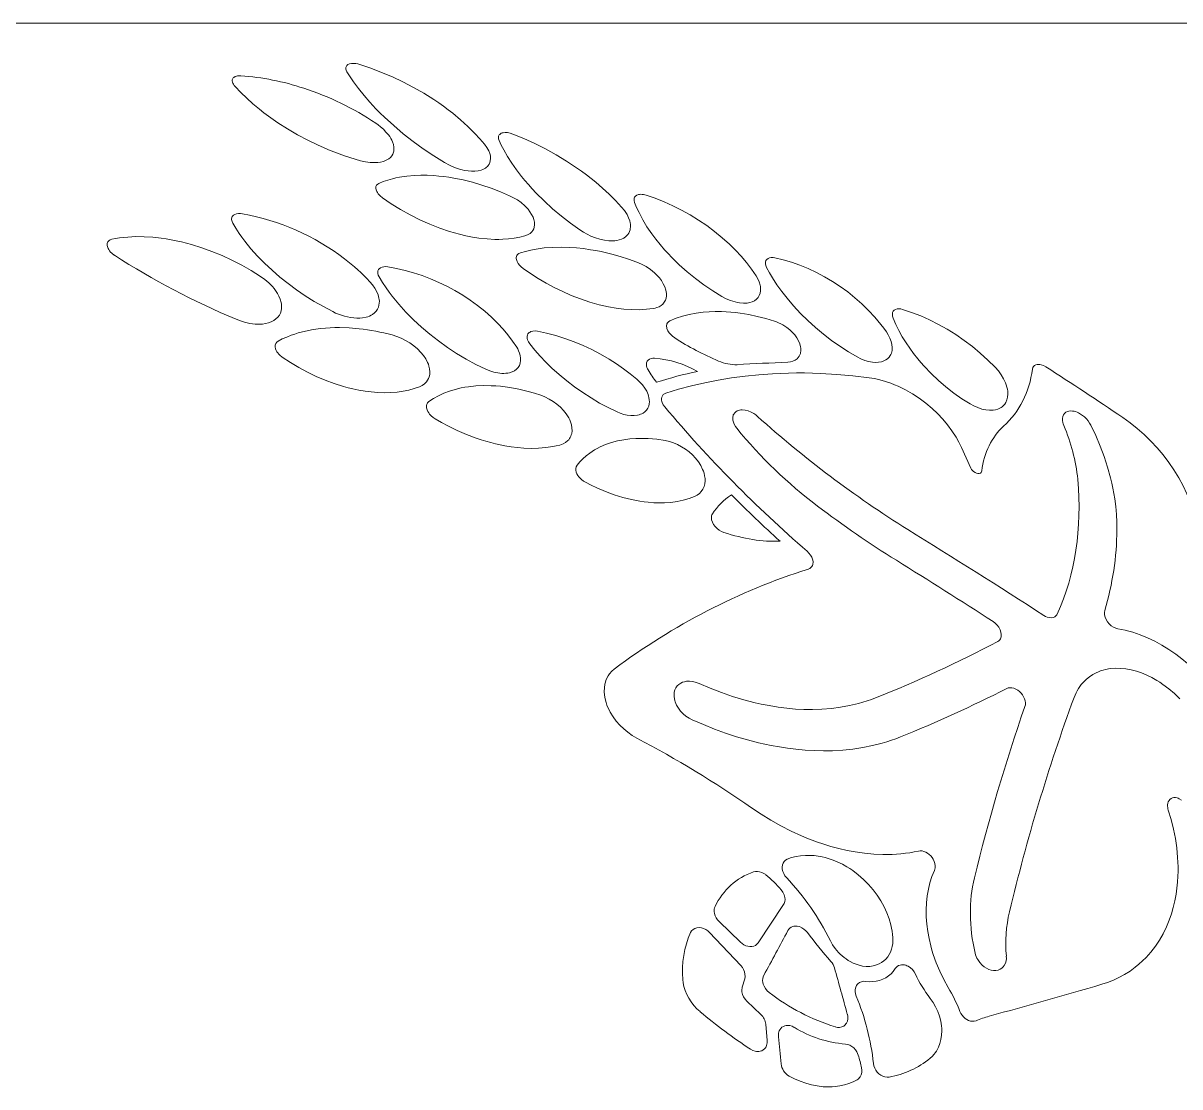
# Model space of a CAD drawing. Extents: x 0 to 297, y 0 to 420.
# Drawn here: x 111.37 to 129.32, y 287.41 to 303.92 of the extents above; entities that cross this region are included whole.
import ezdxf

# ---------------------------------------------------------------- set-up
doc = ezdxf.new("R2010")
doc.units = 0

msp = doc.modelspace()

# ---------------------------------------------------------------- linework, layer by layer
at = {"color": 7, "lineweight": 13}
msp.add_line((129.829, 303.923), (84.531, 303.923), dxfattribs=at)
at = {"color": 7, "lineweight": 13, "ltscale": 0.008758}
msp.add_line((125.936, 297.335), (126.081, 297.016), dxfattribs=at)
at = {"color": 7, "lineweight": 13, "ltscale": 0.017828}
msp.add_line((123.172, 290.242), (122.777, 289.648), dxfattribs=at)
at = {"color": 7, "lineweight": 13, "ltscale": 0.011504}
msp.add_line((122.504, 289.659), (122.174, 289.98), dxfattribs=at)
at = {"color": 7, "lineweight": 13, "ltscale": 0.017617}
msp.add_line((122.024, 289.808), (122.508, 289.297), dxfattribs=at)
at = {"color": 7, "lineweight": 13, "ltscale": 0.003361}
msp.add_line((122.569, 289.092), (122.532, 288.963), dxfattribs=at)
at = {"color": 7, "lineweight": 13, "ltscale": 0.007482}
msp.add_line((122.603, 288.745), (122.82, 288.538), dxfattribs=at)
at = {"color": 7, "lineweight": 13, "ltscale": 0.006308}
msp.add_line((122.896, 288.384), (122.918, 288.133), dxfattribs=at)
at = {"color": 7, "lineweight": 13}
for points in [[(116.397, 303.167), (116.385, 303.193), (116.381, 303.206), (116.38, 303.219), (116.38, 303.232), (116.382, 303.243), (116.387, 303.254), (116.393, 303.263), (116.401, 303.272), (116.411, 303.279), (116.434, 303.29), (116.465, 303.297), (116.499, 303.298), (116.534, 303.295), (116.564, 303.289), (116.594, 303.281)], [(116.594, 303.281), (116.765, 303.223), (116.934, 303.159), (117.101, 303.088), (117.266, 303.01), (117.429, 302.925), (117.588, 302.834), (117.743, 302.737), (117.82, 302.685), (117.895, 302.632), (117.968, 302.578), (118.039, 302.523), (118.159, 302.424), (118.273, 302.32), (118.382, 302.211), (118.458, 302.129), (118.53, 302.044)], [(114.659, 302.939), (114.645, 302.957), (114.633, 302.976), (114.625, 302.991), (114.619, 303.007), (114.616, 303.025), (114.617, 303.041), (114.62, 303.052), (114.625, 303.063), (114.632, 303.072), (114.64, 303.08), (114.662, 303.093), (114.68, 303.099), (114.7, 303.103), (114.723, 303.105), (114.747, 303.105)], [(117.911, 301.759), (117.744, 301.864), (117.581, 301.973), (117.423, 302.088), (117.27, 302.207), (117.123, 302.332), (116.981, 302.461), (116.913, 302.526), (116.847, 302.593), (116.752, 302.696), (116.662, 302.8), (116.576, 302.906), (116.497, 303.014), (116.446, 303.09), (116.397, 303.167)], [(115.952, 302.027), (115.79, 302.105), (115.631, 302.19), (115.475, 302.281), (115.324, 302.377), (115.178, 302.48), (115.107, 302.533), (115.038, 302.587), (114.937, 302.671), (114.84, 302.758), (114.747, 302.847), (114.659, 302.939)], [(116.844, 302.369), (116.88, 302.343), (116.916, 302.315), (116.961, 302.275), (117.002, 302.233), (117.039, 302.189), (117.06, 302.161), (117.078, 302.132), (117.091, 302.107), (117.103, 302.081), (117.117, 302.039), (117.125, 301.998), (117.126, 301.957), (117.123, 301.938), (117.119, 301.919), (117.108, 301.889), (117.091, 301.862), (117.07, 301.838), (117.045, 301.817), (117.026, 301.804), (117.005, 301.794), (116.961, 301.777), (116.919, 301.766), (116.874, 301.76), (116.827, 301.758), (116.792, 301.758), (116.755, 301.761), (116.682, 301.771), (116.609, 301.788)], [(118.758, 302.101), (118.749, 302.128), (118.747, 302.141), (118.747, 302.154), (118.749, 302.166), (118.754, 302.177), (118.76, 302.188), (118.768, 302.197), (118.779, 302.206), (118.792, 302.213), (118.805, 302.218), (118.82, 302.222), (118.852, 302.225), (118.887, 302.224), (118.93, 302.215), (118.972, 302.202)], [(118.972, 302.202), (119.143, 302.131), (119.311, 302.054), (119.478, 301.97), (119.641, 301.88), (119.802, 301.783), (119.958, 301.679), (120.036, 301.624), (120.112, 301.567), (120.185, 301.511), (120.257, 301.453), (120.363, 301.362), (120.466, 301.268), (120.564, 301.17), (120.659, 301.069)], [(118.53, 302.044), (118.567, 301.994), (118.582, 301.968), (118.596, 301.941), (118.612, 301.901), (118.622, 301.861), (118.625, 301.822), (118.621, 301.784), (118.614, 301.759), (118.603, 301.736), (118.589, 301.715), (118.577, 301.7), (118.563, 301.687), (118.545, 301.673), (118.525, 301.662), (118.503, 301.651), (118.48, 301.643), (118.431, 301.631), (118.379, 301.625), (118.328, 301.624), (118.276, 301.629), (118.223, 301.637), (118.183, 301.646), (118.143, 301.657), (118.063, 301.684), (117.986, 301.719), (117.911, 301.759)], [(120.011, 300.714), (119.865, 300.819), (119.724, 300.928), (119.588, 301.043), (119.457, 301.163), (119.333, 301.286), (119.272, 301.351), (119.212, 301.417), (119.158, 301.48), (119.105, 301.545), (119.028, 301.645), (118.956, 301.747), (118.89, 301.851), (118.83, 301.955), (118.792, 302.028), (118.758, 302.101)], [(116.947, 301.214), (116.912, 301.242), (116.882, 301.274), (116.87, 301.292), (116.859, 301.309), (116.849, 301.336), (116.844, 301.362), (116.845, 301.375), (116.847, 301.387), (116.857, 301.407), (116.873, 301.424), (116.893, 301.436)], [(116.893, 301.436), (116.96, 301.463), (117.029, 301.487), (117.101, 301.507), (117.155, 301.52), (117.211, 301.532), (117.326, 301.549), (117.443, 301.559), (117.542, 301.562), (117.643, 301.562), (117.745, 301.557), (117.821, 301.55), (117.898, 301.542), (117.976, 301.531), (118.054, 301.518), (118.2, 301.489), (118.346, 301.453), (118.491, 301.41), (118.636, 301.361), (118.78, 301.306), (118.921, 301.244)], [(120.86, 301.141), (120.853, 301.169), (120.852, 301.183), (120.853, 301.196), (120.856, 301.208), (120.86, 301.22), (120.867, 301.23), (120.875, 301.238), (120.895, 301.253), (120.919, 301.261), (120.936, 301.265), (120.954, 301.266), (120.976, 301.265), (120.999, 301.262), (121.041, 301.252)], [(121.041, 301.252), (121.181, 301.204), (121.319, 301.149), (121.456, 301.087), (121.591, 301.02), (121.724, 300.946), (121.854, 300.866), (121.98, 300.78), (122.103, 300.689), (122.221, 300.592), (122.334, 300.49), (122.427, 300.399), (122.515, 300.305), (122.597, 300.207), (122.675, 300.106), (122.745, 300.003)], [(119.158, 300.62), (119.077, 300.599), (118.992, 300.584), (118.905, 300.573), (118.816, 300.568), (118.756, 300.566), (118.694, 300.567), (118.571, 300.573), (118.445, 300.587), (118.344, 300.603), (118.242, 300.623), (118.141, 300.647), (118.065, 300.667), (117.989, 300.69), (117.838, 300.74), (117.76, 300.77), (117.682, 300.801), (117.528, 300.87), (117.377, 300.946), (117.229, 301.029), (117.085, 301.118), (116.947, 301.214)], [(118.921, 301.244), (118.983, 301.213), (119.042, 301.178), (119.098, 301.137), (119.156, 301.088), (119.183, 301.061), (119.207, 301.034), (119.237, 300.995), (119.263, 300.955), (119.284, 300.914), (119.298, 300.874), (119.307, 300.834), (119.309, 300.795), (119.304, 300.758), (119.296, 300.731), (119.283, 300.707), (119.267, 300.685), (119.253, 300.671), (119.238, 300.658), (119.22, 300.646), (119.2, 300.636), (119.158, 300.62)], [(120.659, 301.069), (120.705, 301.013), (120.726, 300.983), (120.744, 300.952), (120.768, 300.903), (120.786, 300.852), (120.792, 300.826), (120.796, 300.801), (120.797, 300.777), (120.797, 300.754), (120.794, 300.733), (120.79, 300.713), (120.781, 300.687), (120.769, 300.663), (120.754, 300.64), (120.741, 300.625), (120.726, 300.611), (120.692, 300.587), (120.659, 300.57), (120.623, 300.558), (120.584, 300.549), (120.554, 300.545), (120.524, 300.543), (120.46, 300.544), (120.391, 300.552), (120.321, 300.568), (120.252, 300.589), (120.183, 300.617), (120.124, 300.645), (120.066, 300.678), (120.011, 300.714)], [(122.215, 299.681), (122.074, 299.768), (121.937, 299.861), (121.805, 299.96), (121.676, 300.064), (121.553, 300.174), (121.436, 300.288), (121.38, 300.346), (121.325, 300.406), (121.255, 300.487), (121.189, 300.57), (121.126, 300.655), (121.053, 300.762), (120.987, 300.872), (120.929, 300.983), (120.892, 301.062), (120.86, 301.141)], [(114.625, 300.818), (114.613, 300.845), (114.607, 300.873), (114.606, 300.886), (114.608, 300.899), (114.611, 300.911), (114.617, 300.922), (114.624, 300.932), (114.633, 300.941), (114.656, 300.955), (114.684, 300.964), (114.713, 300.968), (114.745, 300.968), (114.776, 300.964)], [(116.176, 299.446), (116.03, 299.523), (115.888, 299.605), (115.749, 299.692), (115.613, 299.784), (115.482, 299.88), (115.355, 299.981), (115.234, 300.087), (115.117, 300.196), (115.009, 300.307), (114.907, 300.421), (114.812, 300.539), (114.767, 300.599), (114.724, 300.66), (114.673, 300.739), (114.625, 300.818)], [(112.787, 300.319), (112.747, 300.351), (112.729, 300.37), (112.712, 300.389), (112.7, 300.408), (112.689, 300.427), (112.678, 300.458), (112.675, 300.473), (112.675, 300.489), (112.677, 300.503), (112.681, 300.516), (112.687, 300.528), (112.696, 300.539), (112.707, 300.549), (112.719, 300.558), (112.746, 300.57)], [(112.746, 300.57), (112.805, 300.581), (112.865, 300.59), (112.929, 300.598), (112.993, 300.603), (113.121, 300.609), (113.25, 300.608), (113.381, 300.599), (113.513, 300.585), (113.59, 300.574), (113.667, 300.561), (113.748, 300.545), (113.829, 300.527), (113.986, 300.486), (114.142, 300.438), (114.3, 300.381), (114.457, 300.317), (114.612, 300.246), (114.763, 300.168), (114.911, 300.083), (115.054, 299.992)], [(119.132, 300.115), (119.102, 300.139), (119.076, 300.166), (119.054, 300.194), (119.037, 300.224), (119.027, 300.254), (119.025, 300.269), (119.025, 300.284), (119.028, 300.302), (119.035, 300.318), (119.045, 300.332), (119.065, 300.348), (119.089, 300.359)], [(119.089, 300.359), (119.168, 300.381), (119.248, 300.4), (119.331, 300.416), (119.394, 300.426), (119.457, 300.433), (119.587, 300.443), (119.719, 300.446), (119.852, 300.443), (119.96, 300.435), (120.069, 300.423), (120.178, 300.407), (120.259, 300.393), (120.34, 300.377), (120.424, 300.359), (120.507, 300.338), (120.636, 300.302), (120.765, 300.261), (120.893, 300.215)], [(120.893, 300.215), (120.967, 300.183), (121.038, 300.144), (121.107, 300.098), (121.139, 300.073), (121.17, 300.046), (121.209, 300.008), (121.245, 299.968), (121.276, 299.926), (121.306, 299.878), (121.33, 299.829), (121.346, 299.779), (121.351, 299.754), (121.355, 299.729), (121.355, 299.691), (121.35, 299.655), (121.338, 299.621), (121.321, 299.59), (121.299, 299.563), (121.272, 299.54), (121.241, 299.522), (121.207, 299.508), (121.181, 299.5), (121.153, 299.494)], [(122.91, 300.13), (122.898, 300.159), (122.892, 300.187), (122.892, 300.214), (122.899, 300.237), (122.913, 300.256), (122.932, 300.27), (122.955, 300.279), (122.982, 300.284), (123.01, 300.284), (123.039, 300.28)], [(123.039, 300.28), (123.168, 300.249), (123.298, 300.211), (123.427, 300.165), (123.556, 300.113), (123.683, 300.053), (123.809, 299.987), (123.932, 299.914), (124.052, 299.836), (124.168, 299.751), (124.281, 299.661), (124.389, 299.565), (124.492, 299.465), (124.591, 299.358), (124.638, 299.302), (124.684, 299.245), (124.727, 299.189), (124.768, 299.131)], [(115.054, 299.992), (115.121, 299.944), (115.183, 299.891), (115.239, 299.833), (115.265, 299.802), (115.289, 299.771), (115.317, 299.727), (115.341, 299.683), (115.36, 299.637), (115.375, 299.585), (115.379, 299.559), (115.382, 299.533), (115.381, 299.495), (115.375, 299.459), (115.363, 299.424), (115.347, 299.391), (115.323, 299.359), (115.293, 299.331), (115.259, 299.307), (115.221, 299.287), (115.177, 299.271), (115.131, 299.26), (115.083, 299.253), (115.047, 299.251), (115.011, 299.251), (114.971, 299.253), (114.931, 299.257), (114.89, 299.263), (114.848, 299.272), (114.804, 299.283), (114.76, 299.296), (114.677, 299.327)], [(116.895, 299.983), (116.882, 300.01), (116.875, 300.039), (116.874, 300.053), (116.875, 300.066), (116.877, 300.078), (116.882, 300.09), (116.888, 300.101), (116.896, 300.11), (116.917, 300.126), (116.943, 300.137), (116.971, 300.143), (117.002, 300.144), (117.033, 300.141)], [(117.033, 300.141), (117.166, 300.117), (117.298, 300.086), (117.431, 300.049), (117.562, 300.006), (117.692, 299.956), (117.821, 299.9), (117.948, 299.839), (118.072, 299.772), (118.193, 299.699), (118.31, 299.622), (118.424, 299.539), (118.534, 299.451), (118.639, 299.359), (118.738, 299.262), (118.819, 299.174), (118.895, 299.083), (118.966, 298.989), (119.031, 298.893)], [(121.153, 299.494), (121.099, 299.487), (121.043, 299.481), (120.93, 299.475), (120.813, 299.476), (120.695, 299.484), (120.576, 299.499), (120.455, 299.52), (120.383, 299.535), (120.31, 299.553), (120.165, 299.594), (120.02, 299.642), (119.877, 299.698), (119.735, 299.761), (119.61, 299.822), (119.486, 299.889), (119.365, 299.96), (119.247, 300.036), (119.132, 300.115)], [(122.745, 300.003), (122.773, 299.955), (122.795, 299.907), (122.809, 299.858), (122.814, 299.834), (122.817, 299.81), (122.816, 299.769), (122.809, 299.731), (122.796, 299.695), (122.776, 299.664), (122.75, 299.637), (122.72, 299.615), (122.686, 299.599), (122.648, 299.587), (122.608, 299.579), (122.58, 299.577), (122.551, 299.576), (122.491, 299.581), (122.457, 299.587), (122.422, 299.595), (122.351, 299.616), (122.282, 299.646), (122.215, 299.681)], [(124.317, 298.742), (124.181, 298.821), (124.047, 298.907), (123.917, 298.999), (123.79, 299.096), (123.667, 299.198), (123.549, 299.306), (123.436, 299.417), (123.328, 299.533), (123.226, 299.653), (123.146, 299.756), (123.07, 299.862), (123, 299.97), (122.953, 300.05), (122.91, 300.13)], [(116.752, 299.909), (116.794, 299.86), (116.831, 299.807), (116.861, 299.752), (116.881, 299.704), (116.893, 299.655), (116.897, 299.631), (116.899, 299.607), (116.898, 299.575), (116.893, 299.545), (116.885, 299.516), (116.869, 299.482), (116.848, 299.452), (116.823, 299.425), (116.792, 299.402), (116.77, 299.389), (116.746, 299.377), (116.72, 299.367), (116.693, 299.359), (116.636, 299.349), (116.594, 299.345), (116.551, 299.344)], [(118.552, 298.552), (118.398, 298.627), (118.247, 298.709), (118.099, 298.797), (117.956, 298.891), (117.816, 298.991), (117.681, 299.096), (117.551, 299.206), (117.427, 299.32), (117.311, 299.438), (117.201, 299.559), (117.148, 299.622), (117.098, 299.685), (117.049, 299.749), (117.003, 299.813), (116.947, 299.898), (116.895, 299.983)], [(124.872, 299.346), (124.863, 299.375), (124.861, 299.404), (124.865, 299.43), (124.875, 299.451), (124.89, 299.468), (124.911, 299.48), (124.935, 299.488), (124.962, 299.49), (124.991, 299.487), (125.02, 299.48)], [(125.02, 299.48), (125.16, 299.433), (125.301, 299.379), (125.44, 299.317), (125.577, 299.247), (125.713, 299.171), (125.846, 299.088), (125.976, 298.999), (126.103, 298.903), (126.225, 298.801), (126.343, 298.694), (126.456, 298.582)], [(121.483, 299.039), (121.451, 299.062), (121.421, 299.089), (121.396, 299.118), (121.377, 299.149), (121.363, 299.182), (121.359, 299.198), (121.357, 299.214), (121.357, 299.229), (121.359, 299.243), (121.363, 299.256), (121.369, 299.269), (121.377, 299.279), (121.386, 299.288), (121.409, 299.302)], [(121.409, 299.302), (121.505, 299.342), (121.605, 299.375), (121.709, 299.401), (121.816, 299.421), (121.926, 299.436), (122.019, 299.443), (122.113, 299.446), (122.209, 299.446), (122.28, 299.443), (122.352, 299.438), (122.426, 299.431), (122.501, 299.421), (122.633, 299.4), (122.765, 299.372), (122.898, 299.339), (123.03, 299.299)], [(123.03, 299.299), (123.063, 299.287), (123.096, 299.274), (123.129, 299.257), (123.162, 299.239), (123.224, 299.198), (123.268, 299.163), (123.308, 299.124), (123.345, 299.083), (123.377, 299.038), (123.403, 298.993), (123.423, 298.947), (123.436, 298.901), (123.439, 298.877), (123.441, 298.854), (123.44, 298.833), (123.438, 298.812), (123.434, 298.793), (123.427, 298.775), (123.416, 298.752), (123.401, 298.731), (123.384, 298.713), (123.353, 298.691), (123.318, 298.675), (123.279, 298.665), (123.238, 298.661)], [(126.07, 298.012), (125.941, 298.093), (125.815, 298.181), (125.693, 298.277), (125.575, 298.378), (125.462, 298.485), (125.355, 298.597), (125.304, 298.655), (125.254, 298.714), (125.191, 298.795), (125.131, 298.877), (125.074, 298.96), (125.015, 299.055), (124.962, 299.151), (124.914, 299.248), (124.872, 299.346)], [(115.327, 298.987), (115.393, 299.021), (115.461, 299.051), (115.531, 299.079), (115.585, 299.098), (115.64, 299.115), (115.753, 299.144), (115.87, 299.167), (115.989, 299.183), (116.061, 299.189), (116.134, 299.194), (116.208, 299.197), (116.282, 299.197), (116.431, 299.192), (116.584, 299.179)], [(119.234, 298.944), (119.213, 298.975), (119.198, 299.009), (119.193, 299.026), (119.191, 299.043), (119.192, 299.063), (119.196, 299.082), (119.205, 299.1), (119.214, 299.111), (119.225, 299.121), (119.238, 299.129), (119.252, 299.135), (119.283, 299.143), (119.317, 299.145), (119.352, 299.141)], [(119.352, 299.141), (119.495, 299.111), (119.638, 299.074), (119.78, 299.03), (119.921, 298.978), (120.061, 298.92), (120.198, 298.856), (120.333, 298.785), (120.465, 298.708), (120.578, 298.636), (120.688, 298.56), (120.794, 298.479), (120.897, 298.395)], [(124.768, 299.131), (124.798, 299.083), (124.823, 299.034), (124.842, 298.984), (124.854, 298.934), (124.858, 298.888), (124.856, 298.843), (124.852, 298.822), (124.846, 298.801), (124.838, 298.782), (124.829, 298.765), (124.81, 298.738), (124.787, 298.715), (124.76, 298.695), (124.731, 298.68), (124.69, 298.667), (124.646, 298.659), (124.599, 298.657), (124.551, 298.661), (124.493, 298.672), (124.433, 298.689), (124.374, 298.713), (124.317, 298.742)], [(115.393, 298.739), (115.355, 298.769), (115.337, 298.787), (115.321, 298.806), (115.309, 298.823), (115.298, 298.84), (115.286, 298.869), (115.28, 298.898), (115.28, 298.913), (115.281, 298.927), (115.29, 298.951), (115.306, 298.971), (115.327, 298.987)], [(117.098, 299.083), (117.169, 299.061), (117.239, 299.033), (117.307, 298.999), (117.372, 298.959), (117.434, 298.915), (117.491, 298.866), (117.544, 298.813), (117.584, 298.764), (117.619, 298.712), (117.648, 298.656), (117.66, 298.628), (117.669, 298.599), (117.679, 298.556), (117.683, 298.513), (117.681, 298.472), (117.672, 298.432), (117.662, 298.405), (117.648, 298.38), (117.631, 298.357), (117.617, 298.34), (117.601, 298.326), (117.564, 298.3), (117.522, 298.28)], [(120.588, 297.889), (120.451, 297.955), (120.316, 298.027), (120.184, 298.105), (120.055, 298.188), (119.93, 298.277), (119.808, 298.37), (119.69, 298.467), (119.577, 298.569), (119.485, 298.659), (119.397, 298.752), (119.313, 298.847), (119.234, 298.944)], [(116.773, 298.198), (116.677, 298.211), (116.581, 298.227), (116.485, 298.247), (116.413, 298.264), (116.341, 298.284), (116.199, 298.329), (116.057, 298.381), (115.918, 298.44), (115.782, 298.506), (115.648, 298.578), (115.519, 298.656), (115.393, 298.739)], [(119.031, 298.893), (119.047, 298.866), (119.061, 298.838), (119.076, 298.8), (119.087, 298.762), (119.092, 298.725), (119.092, 298.685), (119.086, 298.646), (119.072, 298.611), (119.052, 298.579), (119.026, 298.551), (118.995, 298.529), (118.96, 298.511), (118.92, 298.498), (118.893, 298.492), (118.864, 298.488), (118.833, 298.487), (118.802, 298.487), (118.739, 298.493), (118.676, 298.507), (118.613, 298.527), (118.552, 298.552)], [(121.07, 298.541), (121.06, 298.559), (121.052, 298.578), (121.045, 298.604), (121.043, 298.629), (121.046, 298.652), (121.056, 298.674), (121.072, 298.693), (121.092, 298.708), (121.116, 298.717), (121.143, 298.722), (121.172, 298.722)], [(126.456, 298.582), (126.506, 298.525), (126.551, 298.465), (126.588, 298.403), (126.604, 298.371), (126.618, 298.339), (126.63, 298.307), (126.639, 298.275), (126.646, 298.243), (126.651, 298.213), (126.653, 298.164), (126.649, 298.118), (126.638, 298.075), (126.621, 298.036), (126.605, 298.011), (126.587, 297.99), (126.565, 297.97), (126.548, 297.958), (126.529, 297.947), (126.497, 297.933), (126.463, 297.923), (126.427, 297.917), (126.399, 297.915), (126.37, 297.915), (126.31, 297.921), (126.249, 297.934), (126.188, 297.955), (126.128, 297.981), (126.07, 298.012)], [(127.036, 298.553), (127.041, 298.576), (127.052, 298.595), (127.067, 298.61), (127.087, 298.62), (127.109, 298.626), (127.134, 298.627), (127.152, 298.625), (127.17, 298.621), (127.208, 298.608), (127.245, 298.588)], [(120.897, 298.395), (120.942, 298.353), (120.982, 298.308), (121.018, 298.26), (121.048, 298.21), (121.07, 298.161), (121.078, 298.135), (121.084, 298.11), (121.089, 298.077), (121.091, 298.044), (121.088, 298.012), (121.079, 297.978), (121.065, 297.946), (121.046, 297.917), (121.022, 297.892), (120.993, 297.871), (120.974, 297.861), (120.953, 297.852), (120.93, 297.844), (120.905, 297.838), (120.854, 297.831), (120.801, 297.832), (120.746, 297.838), (120.691, 297.851), (120.639, 297.867), (120.588, 297.889)], [(121.345, 298.18), (121.544, 298.241), (121.745, 298.295), (121.95, 298.342), (122.157, 298.383), (122.366, 298.417), (122.576, 298.445), (122.789, 298.466), (123.003, 298.481), (123.126, 298.487), (123.248, 298.491), (123.373, 298.493), (123.498, 298.493), (123.747, 298.486), (123.997, 298.472), (124.248, 298.45), (124.499, 298.42)], [(124.499, 298.42), (124.584, 298.406), (124.669, 298.387), (124.754, 298.363), (124.84, 298.333), (124.896, 298.311), (124.952, 298.287), (125.063, 298.232), (125.172, 298.17), (125.277, 298.101), (125.379, 298.025), (125.477, 297.943), (125.562, 297.863), (125.642, 297.778), (125.717, 297.688), (125.786, 297.595), (125.849, 297.499), (125.895, 297.418), (125.936, 297.335)], [(117.667, 298.048), (117.741, 298.097), (117.819, 298.141), (117.901, 298.179), (117.987, 298.212), (118.077, 298.239), (118.169, 298.261), (118.225, 298.272), (118.282, 298.28), (118.399, 298.292), (118.517, 298.297), (118.637, 298.296), (118.708, 298.292), (118.778, 298.286), (118.85, 298.278), (118.922, 298.267), (119.065, 298.241), (119.208, 298.206), (119.306, 298.178), (119.404, 298.147)], [(117.766, 297.783), (117.734, 297.804), (117.705, 297.828), (117.679, 297.856), (117.665, 297.874), (117.652, 297.894), (117.639, 297.922), (117.632, 297.95), (117.63, 297.978), (117.632, 297.992), (117.635, 298.005), (117.641, 298.017), (117.648, 298.029), (117.657, 298.039), (117.667, 298.048)], [(119.404, 298.147), (119.47, 298.121), (119.534, 298.089), (119.596, 298.052), (119.654, 298.01), (119.708, 297.963), (119.758, 297.912), (119.801, 297.857), (119.82, 297.828), (119.838, 297.797), (119.853, 297.767), (119.866, 297.737), (119.88, 297.69), (119.888, 297.643), (119.89, 297.597), (119.884, 297.553), (119.878, 297.532), (119.871, 297.512), (119.861, 297.493), (119.85, 297.475), (119.838, 297.458), (119.823, 297.443), (119.79, 297.415), (119.752, 297.394), (119.725, 297.383), (119.698, 297.374)], [(121.33, 297.966), (121.306, 297.999), (121.288, 298.034), (121.283, 298.052), (121.279, 298.07), (121.278, 298.095), (121.282, 298.119), (121.292, 298.141), (121.306, 298.157), (121.324, 298.171), (121.345, 298.18)], [(122.448, 297.635), (122.426, 297.665), (122.408, 297.697), (122.394, 297.729), (122.386, 297.761), (122.383, 297.795), (122.385, 297.812), (122.388, 297.828), (122.393, 297.842), (122.4, 297.856), (122.414, 297.876), (122.431, 297.892), (122.452, 297.904), (122.47, 297.911), (122.489, 297.916), (122.51, 297.919), (122.532, 297.92), (122.576, 297.916), (122.622, 297.904), (122.668, 297.886), (122.712, 297.862), (122.742, 297.841), (122.769, 297.818)], [(127.521, 297.678), (127.512, 297.702), (127.506, 297.726), (127.501, 297.758), (127.501, 297.789), (127.505, 297.817), (127.515, 297.844), (127.531, 297.866), (127.552, 297.884), (127.577, 297.896), (127.602, 297.903), (127.63, 297.905), (127.658, 297.903), (127.681, 297.899), (127.703, 297.893), (127.727, 297.884), (127.751, 297.873), (127.798, 297.845), (127.842, 297.811), (127.872, 297.781), (127.9, 297.749), (127.923, 297.716), (127.942, 297.682)], [(119.698, 297.374), (119.645, 297.362), (119.592, 297.351), (119.483, 297.335), (119.371, 297.325), (119.257, 297.323), (119.141, 297.326), (119.044, 297.334), (118.946, 297.346), (118.848, 297.362), (118.776, 297.377), (118.704, 297.393), (118.628, 297.412), (118.553, 297.433), (118.478, 297.457), (118.402, 297.482), (118.253, 297.539), (118.105, 297.603), (117.96, 297.674), (117.862, 297.727), (117.766, 297.783)], [(127.942, 297.682), (128.018, 297.521), (128.086, 297.359), (128.148, 297.196), (128.201, 297.032), (128.247, 296.868), (128.266, 296.785), (128.284, 296.703), (128.3, 296.622), (128.313, 296.54), (128.329, 296.419), (128.34, 296.298), (128.346, 296.178), (128.346, 296.059)], [(128.436, 297.802), (128.55, 297.72), (128.661, 297.631), (128.768, 297.537), (128.871, 297.437), (128.969, 297.331), (129.062, 297.221), (129.15, 297.106), (129.231, 296.988), (129.305, 296.867), (129.373, 296.743), (129.432, 296.616), (129.459, 296.553), (129.484, 296.489), (129.506, 296.427), (129.526, 296.365), (129.549, 296.282), (129.568, 296.199), (129.584, 296.117)], [(119.968, 297.062), (120.011, 297.114), (120.059, 297.163), (120.11, 297.209), (120.164, 297.251), (120.201, 297.276), (120.24, 297.3), (120.281, 297.323), (120.324, 297.345), (120.41, 297.383), (120.501, 297.414), (120.595, 297.439), (120.692, 297.457), (120.785, 297.469), (120.88, 297.476), (120.976, 297.478), (121.073, 297.475), (121.139, 297.47), (121.204, 297.464), (121.336, 297.444)], [(121.336, 297.444), (121.401, 297.43), (121.465, 297.408), (121.529, 297.381), (121.59, 297.348), (121.65, 297.31), (121.706, 297.268), (121.759, 297.221), (121.807, 297.17), (121.85, 297.115), (121.888, 297.057), (121.917, 296.997), (121.929, 296.967), (121.939, 296.937), (121.948, 296.897), (121.954, 296.857), (121.955, 296.818), (121.951, 296.772), (121.939, 296.729), (121.921, 296.689), (121.896, 296.653), (121.866, 296.622), (121.831, 296.597), (121.792, 296.577)], [(120.098, 296.796), (120.066, 296.816), (120.036, 296.838), (120.01, 296.864), (119.994, 296.882), (119.981, 296.901), (119.965, 296.928), (119.955, 296.956), (119.948, 296.984), (119.948, 297.012), (119.955, 297.039), (119.968, 297.062)], [(126.081, 297.016), (126.091, 296.997), (126.104, 296.98), (126.123, 296.962), (126.144, 296.947), (126.167, 296.937), (126.188, 296.932), (126.209, 296.932), (126.227, 296.939), (126.238, 296.947), (126.245, 296.959), (126.249, 296.974)], [(121.792, 296.577), (121.705, 296.544), (121.615, 296.518), (121.521, 296.499), (121.425, 296.485), (121.326, 296.478), (121.242, 296.477), (121.157, 296.479), (121.072, 296.486), (121.007, 296.493), (120.942, 296.503), (120.812, 296.527), (120.745, 296.543), (120.677, 296.561), (120.543, 296.603), (120.409, 296.652), (120.277, 296.708), (120.187, 296.751), (120.098, 296.796)], [(122.246, 296.019), (122.208, 296.035), (122.173, 296.056), (122.14, 296.081), (122.111, 296.11), (122.087, 296.142), (122.068, 296.177), (122.056, 296.212), (122.053, 296.231), (122.052, 296.249), (122.053, 296.265), (122.056, 296.28), (122.061, 296.293), (122.068, 296.306)], [(123.557, 295.45), (123.582, 295.461), (123.597, 295.473), (123.61, 295.488), (123.62, 295.505), (123.626, 295.519), (123.629, 295.533), (123.63, 295.55), (123.63, 295.566), (123.624, 295.601), (123.611, 295.634), (123.591, 295.667), (123.567, 295.698), (123.539, 295.726)], [(128.157, 294.809), (128.152, 294.778), (128.152, 294.76), (128.154, 294.741), (128.163, 294.704), (128.179, 294.666), (128.201, 294.63), (128.228, 294.598), (128.259, 294.569), (128.292, 294.547), (128.327, 294.531), (128.362, 294.522)], [(126.497, 294.327), (126.514, 294.338), (126.528, 294.352), (126.539, 294.368), (126.545, 294.383), (126.549, 294.399), (126.552, 294.417), (126.552, 294.435), (126.547, 294.471), (126.534, 294.509), (126.514, 294.546), (126.489, 294.58), (126.459, 294.61), (126.425, 294.635)], [(127.214, 294.73), (127.238, 294.716), (127.263, 294.705), (127.296, 294.696), (127.328, 294.694), (127.358, 294.698), (127.371, 294.703), (127.384, 294.71), (127.395, 294.718), (127.405, 294.728), (127.413, 294.739), (127.42, 294.752)], [(128.362, 294.522), (128.418, 294.512), (128.475, 294.5), (128.533, 294.486), (128.592, 294.469), (128.707, 294.431), (128.821, 294.385), (128.933, 294.331), (129.044, 294.27), (129.153, 294.203), (129.26, 294.129), (129.352, 294.059), (129.442, 293.983), (129.529, 293.904), (129.613, 293.82)], [(120.896, 292.827), (120.824, 292.869), (120.755, 292.917), (120.691, 292.97), (120.63, 293.028), (120.575, 293.091), (120.526, 293.157), (120.483, 293.227), (120.464, 293.264), (120.446, 293.302), (120.431, 293.339), (120.418, 293.377), (120.403, 293.435), (120.393, 293.493), (120.389, 293.55), (120.391, 293.607), (120.4, 293.666), (120.407, 293.695), (120.416, 293.722), (120.431, 293.758), (120.45, 293.792), (120.472, 293.823), (120.506, 293.863), (120.546, 293.897)], [(129.323, 293.434), (129.24, 293.516), (129.153, 293.591), (129.061, 293.66), (129.014, 293.692), (128.967, 293.722), (128.889, 293.766), (128.81, 293.805), (128.73, 293.838), (128.649, 293.865), (128.568, 293.886), (128.486, 293.901), (128.404, 293.909), (128.323, 293.91), (128.244, 293.904), (128.168, 293.89), (128.131, 293.88), (128.094, 293.869), (128.059, 293.855), (128.025, 293.84), (127.972, 293.812), (127.922, 293.779), (127.876, 293.742), (127.833, 293.701), (127.793, 293.656), (127.771, 293.626), (127.75, 293.594), (127.73, 293.561), (127.712, 293.527), (127.681, 293.454)], [(121.755, 293.11), (121.705, 293.136), (121.657, 293.168), (121.614, 293.205), (121.575, 293.246), (121.541, 293.29), (121.513, 293.338), (121.492, 293.387), (121.484, 293.412), (121.478, 293.437), (121.474, 293.471), (121.473, 293.504), (121.476, 293.537), (121.486, 293.573), (121.501, 293.606), (121.522, 293.635), (121.547, 293.66), (121.577, 293.68), (121.605, 293.693), (121.635, 293.702), (121.666, 293.708), (121.714, 293.709), (121.764, 293.704), (121.814, 293.691), (121.862, 293.673)], [(121.862, 293.673), (122.034, 293.6), (122.208, 293.533), (122.382, 293.473), (122.558, 293.42), (122.734, 293.375), (122.825, 293.354), (122.916, 293.336), (123.004, 293.321), (123.091, 293.307), (123.225, 293.29), (123.357, 293.278), (123.489, 293.271), (123.62, 293.27), (123.768, 293.274), (123.914, 293.286), (124.057, 293.304), (124.198, 293.33), (124.335, 293.362), (124.403, 293.382), (124.469, 293.403), (124.535, 293.425), (124.599, 293.45)], [(126.918, 293.318), (126.925, 293.345), (126.926, 293.375), (126.922, 293.405), (126.912, 293.437), (126.898, 293.468), (126.88, 293.498), (126.858, 293.525), (126.833, 293.55), (126.806, 293.571), (126.777, 293.588), (126.747, 293.6), (126.717, 293.607), (126.688, 293.609), (126.661, 293.606), (126.636, 293.597)], [(124.986, 292.844), (124.916, 292.817), (124.846, 292.792), (124.774, 292.768), (124.702, 292.747), (124.554, 292.709), (124.403, 292.679), (124.249, 292.656), (124.092, 292.64), (123.933, 292.631), (123.792, 292.629), (123.65, 292.632), (123.507, 292.64), (123.364, 292.653), (123.235, 292.669), (123.107, 292.689), (122.978, 292.712), (122.881, 292.732), (122.785, 292.754), (122.613, 292.798), (122.442, 292.848), (122.272, 292.904), (122.102, 292.965), (121.928, 293.035), (121.755, 293.11)], [(125.267, 291.073), (125.2, 291.06), (125.132, 291.048), (125.064, 291.039), (124.995, 291.031), (124.856, 291.021), (124.715, 291.02), (124.572, 291.025), (124.429, 291.039), (124.285, 291.059), (124.158, 291.083), (124.032, 291.111), (123.906, 291.145), (123.78, 291.184), (123.697, 291.212), (123.615, 291.242), (123.532, 291.275), (123.449, 291.31), (123.289, 291.383), (123.132, 291.464), (122.977, 291.551), (122.825, 291.644), (122.677, 291.744)], [(129.349, 291.863), (129.315, 291.884), (129.297, 291.892), (129.279, 291.898), (129.255, 291.902), (129.231, 291.902), (129.209, 291.898), (129.188, 291.889), (129.17, 291.876), (129.156, 291.86), (129.144, 291.839), (129.136, 291.816), (129.133, 291.791), (129.132, 291.771), (129.134, 291.751), (129.138, 291.729), (129.144, 291.707)], [(129.144, 291.707), (129.187, 291.562), (129.224, 291.415), (129.253, 291.268), (129.274, 291.121), (129.288, 290.975), (129.295, 290.829), (129.295, 290.757), (129.293, 290.685), (129.287, 290.59), (129.277, 290.496), (129.264, 290.403), (129.245, 290.3), (129.221, 290.199), (129.193, 290.1), (129.159, 290.003), (129.115, 289.895), (129.064, 289.79), (129.006, 289.69), (128.943, 289.595), (128.909, 289.549), (128.873, 289.504), (128.836, 289.461), (128.798, 289.42), (128.744, 289.367), (128.689, 289.316), (128.63, 289.269), (128.55, 289.21), (128.465, 289.157), (128.377, 289.11), (128.291, 289.07), (128.202, 289.035), (128.11, 289.005)], [(125.514, 290.774), (125.52, 290.792), (125.525, 290.812), (125.526, 290.845), (125.522, 290.879), (125.512, 290.913), (125.496, 290.946), (125.479, 290.973), (125.458, 290.999), (125.434, 291.022), (125.408, 291.041), (125.38, 291.057), (125.351, 291.068), (125.323, 291.075), (125.294, 291.077), (125.267, 291.073)], [(123.218, 290.662), (123.194, 290.691), (123.175, 290.723), (123.161, 290.756), (123.152, 290.79), (123.15, 290.824), (123.154, 290.857), (123.164, 290.886), (123.181, 290.912), (123.204, 290.933), (123.229, 290.947)], [(123.229, 290.947), (123.296, 290.971), (123.366, 290.988), (123.438, 291), (123.511, 291.006), (123.586, 291.006), (123.648, 291.002), (123.711, 290.994), (123.773, 290.982), (123.82, 290.971), (123.867, 290.958), (123.941, 290.932), (124.015, 290.902), (124.086, 290.868), (124.157, 290.829), (124.202, 290.8), (124.247, 290.77), (124.333, 290.705), (124.415, 290.633), (124.492, 290.556), (124.562, 290.474), (124.627, 290.387), (124.683, 290.3), (124.732, 290.21), (124.774, 290.117), (124.809, 290.022), (124.837, 289.926), (124.848, 289.877), (124.857, 289.828), (124.863, 289.78), (124.868, 289.731)], [(122.705, 290.75), (122.735, 290.757), (122.768, 290.758), (122.8, 290.753), (122.833, 290.743), (122.865, 290.727), (122.895, 290.707)], [(125.727, 288.955), (125.659, 289.08), (125.597, 289.207), (125.543, 289.337), (125.496, 289.469), (125.476, 289.535), (125.457, 289.602), (125.431, 289.714), (125.411, 289.826), (125.397, 289.938), (125.388, 290.05), (125.387, 290.161), (125.392, 290.27), (125.403, 290.376), (125.421, 290.48), (125.445, 290.581), (125.476, 290.68), (125.514, 290.774)], [(123.137, 290.471), (123.163, 290.435), (123.173, 290.415), (123.182, 290.394), (123.188, 290.374), (123.192, 290.354), (123.195, 290.322), (123.191, 290.29), (123.182, 290.261), (123.172, 290.242)], [(122.174, 289.98), (122.149, 290.007), (122.128, 290.038), (122.112, 290.07), (122.102, 290.103), (122.097, 290.137), (122.098, 290.17), (122.102, 290.193), (122.11, 290.214)], [(121.729, 289.807), (121.746, 289.834), (121.769, 289.857), (121.796, 289.873), (121.828, 289.883), (121.862, 289.885), (121.897, 289.881), (121.932, 289.871), (121.965, 289.854), (121.996, 289.833), (122.024, 289.808)], [(123.24, 289.84), (123.253, 289.861), (123.271, 289.878), (123.291, 289.892), (123.314, 289.902), (123.331, 289.907), (123.348, 289.909), (123.384, 289.908), (123.42, 289.9), (123.456, 289.884), (123.489, 289.863), (123.519, 289.837), (123.544, 289.807)], [(122.777, 289.648), (122.759, 289.627), (122.736, 289.609), (122.71, 289.598), (122.681, 289.591), (122.65, 289.59), (122.619, 289.595), (122.588, 289.604), (122.558, 289.619), (122.529, 289.637), (122.504, 289.659)], [(124.868, 289.731), (124.869, 289.684), (124.866, 289.637), (124.859, 289.592), (124.848, 289.548), (124.832, 289.506), (124.812, 289.467), (124.789, 289.43), (124.761, 289.397), (124.729, 289.368), (124.695, 289.343), (124.657, 289.322), (124.617, 289.305), (124.565, 289.291), (124.511, 289.284), (124.456, 289.283), (124.4, 289.289), (124.345, 289.301), (124.298, 289.316), (124.252, 289.335), (124.207, 289.358), (124.174, 289.377), (124.143, 289.398), (124.112, 289.421), (124.082, 289.446), (124.053, 289.473), (124.026, 289.5), (123.975, 289.56), (123.934, 289.619), (123.899, 289.682)], [(126.63, 289.443), (126.631, 289.405), (126.626, 289.367), (126.615, 289.332), (126.598, 289.299), (126.58, 289.275), (126.558, 289.254), (126.533, 289.238), (126.501, 289.226), (126.466, 289.219), (126.431, 289.219), (126.394, 289.225), (126.356, 289.237), (126.32, 289.254), (126.286, 289.276), (126.254, 289.303), (126.218, 289.342), (126.187, 289.388), (126.173, 289.412), (126.162, 289.438), (126.153, 289.462), (126.146, 289.487)], [(122.508, 289.297), (122.533, 289.266), (122.553, 289.233), (122.566, 289.197), (122.574, 289.162), (122.575, 289.126), (122.569, 289.092)], [(124.445, 289.051), (124.501, 289.046), (124.556, 289.047), (124.61, 289.053), (124.663, 289.065), (124.712, 289.083), (124.758, 289.106), (124.801, 289.135), (124.841, 289.168), (124.876, 289.206), (124.906, 289.248)], [(124.906, 289.248), (124.921, 289.267), (124.938, 289.282), (124.958, 289.295), (124.981, 289.303), (125.005, 289.307), (125.03, 289.307), (125.049, 289.305), (125.068, 289.3), (125.087, 289.294), (125.106, 289.285), (125.141, 289.263), (125.172, 289.235), (125.199, 289.201), (125.219, 289.164)], [(121.877, 288.581), (121.827, 288.627), (121.78, 288.677), (121.738, 288.731), (121.702, 288.788), (121.67, 288.848), (121.644, 288.91), (121.625, 288.973), (121.614, 289.028), (121.607, 289.082)], [(122.948, 288.878), (122.916, 288.906), (122.89, 288.94), (122.869, 288.976), (122.858, 289.005), (122.85, 289.035), (122.847, 289.065), (122.849, 289.093), (122.855, 289.12), (122.866, 289.145)], [(124.301, 288.821), (124.29, 288.856), (124.284, 288.892), (124.285, 288.927), (124.292, 288.959), (124.306, 288.989), (124.315, 289.003), (124.326, 289.015), (124.351, 289.034), (124.381, 289.046), (124.413, 289.052), (124.445, 289.051)], [(122.532, 288.963), (122.528, 288.945), (122.525, 288.926), (122.525, 288.907), (122.527, 288.887), (122.536, 288.849), (122.553, 288.811), (122.575, 288.776), (122.603, 288.745)], [(125.448, 288.786), (125.493, 288.722), (125.533, 288.653), (125.566, 288.582), (125.593, 288.509), (125.613, 288.434), (125.625, 288.359), (125.628, 288.321), (125.629, 288.284), (125.626, 288.216), (125.616, 288.151), (125.599, 288.087), (125.576, 288.027), (125.561, 287.998), (125.545, 287.97), (125.527, 287.944), (125.508, 287.919), (125.478, 287.887), (125.446, 287.857)], [(124.163, 288.54), (124.169, 288.504), (124.17, 288.468), (124.163, 288.434), (124.15, 288.404), (124.141, 288.39), (124.131, 288.377), (124.119, 288.366), (124.106, 288.357), (124.091, 288.349), (124.076, 288.343), (124.043, 288.336), (124.009, 288.336), (123.976, 288.343)], [(126.16, 288.44), (126.133, 288.433), (126.104, 288.431), (126.075, 288.435), (126.045, 288.444), (126.016, 288.458), (125.989, 288.476), (125.964, 288.499), (125.943, 288.525), (125.924, 288.553), (125.91, 288.583)], [(123.093, 288.192), (123.092, 288.23), (123.094, 288.249), (123.099, 288.267), (123.105, 288.284), (123.113, 288.299), (123.128, 288.32), (123.147, 288.338), (123.17, 288.352), (123.194, 288.362), (123.212, 288.365), (123.229, 288.367), (123.249, 288.367), (123.268, 288.364), (123.305, 288.354), (123.338, 288.337)], [(122.918, 288.133), (122.918, 288.095), (122.915, 288.076), (122.91, 288.058), (122.903, 288.041), (122.895, 288.026), (122.878, 288.005), (122.857, 287.987), (122.833, 287.974), (122.807, 287.965), (122.789, 287.962), (122.771, 287.962), (122.751, 287.963), (122.732, 287.966), (122.695, 287.979), (122.66, 287.998)], [(124.133, 288.078), (124.168, 288.073), (124.202, 288.06), (124.234, 288.042), (124.263, 288.018), (124.289, 287.99), (124.31, 287.958), (124.322, 287.933), (124.332, 287.907)], [(124.384, 287.707), (124.389, 287.671), (124.387, 287.634), (124.379, 287.6), (124.363, 287.57), (124.353, 287.557), (124.342, 287.544), (124.329, 287.534), (124.315, 287.525)], [(124.812, 287.565), (124.779, 287.563), (124.745, 287.567), (124.712, 287.578), (124.68, 287.595), (124.651, 287.617), (124.626, 287.644), (124.604, 287.673), (124.587, 287.706), (124.575, 287.74), (124.568, 287.775)], [(124.315, 287.525), (124.252, 287.493), (124.185, 287.467), (124.117, 287.445), (124.046, 287.43), (123.974, 287.419), (123.928, 287.415), (123.882, 287.413), (123.836, 287.414), (123.789, 287.416), (123.696, 287.427), (123.606, 287.444), (123.517, 287.469), (123.429, 287.5), (123.344, 287.537), (123.26, 287.58)]]:
    msp.add_lwpolyline(points, dxfattribs=at)
for centre, radius, start, end in [((114.482, 299.178), 3.936, 71.5693, 86.1351), ((114.35, 298.664), 4.466, 56.0589, 72.0528), ((117.72, 305.862), 4.223, 245.2467, 254.7377), ((114.097, 297.282), 3.745, 52.8404, 79.5406), ((119.569, 310.939), 12.601, 237.4352, 247.152), ((114.506, 297.825), 3.064, 42.8575, 52.8085), ((116.596, 300.248), 0.906, 242.3185, 267.13), ((116.19, 295.66), 3.541, 75.1473, 83.6064), ((123.838, 302.662), 4.321, 236.9756, 247.2058), ((121.028, 297.069), 1.66, 60.8081, 85.0273), ((122.436, 299.292), 0.671, 246.0613, 271.4635), ((125.155, 252.522), 46.179, 92.3792, 93.3536), ((96.68, 251.008), 56.552, 55.8379, 57.2832), ((122.957, 299.685), 2.207, 211.2424, 217.2763), ((123.105, 292.486), 6.164, 101.8632, 107.9931), ((136.506, 310.724), 19.826, 220.0507, 229.1528), ((133.975, 310.275), 16.755, 228.0283, 238.0118), ((124.87, 296.542), 2.884, 5.9893, 23.1978), ((127.975, 302.117), 7.116, 219.0374, 233.0853), ((122.885, 295.78), 0.972, 122.4633, 147.2461), ((136.688, 310.929), 20.261, 225.0105, 227.9552), ((134.054, 310.169), 17.206, 233.0051, 237.9497), ((54.7, 182.287), 133.797, 57.18227, 58.25322), ((123.811, 296.104), 4.536, 343.41, 359.4309), ((50.96, 177.121), 139.659, 57.29218, 58.02112), ((126.65, 285.75), 10.181, 107.6832, 126.8394), ((117.5, 311.321), 19.229, 291.663, 297.8988), ((117.646, 311.126), 19.7, 291.8748, 297.152), ((154.781, 283.481), 28.877, 159.7951, 166.6854), ((154.788, 283.665), 29.495, 160.8945, 166.2898), ((112.973, 277.791), 16.995, 55.1815, 62.2111), ((123.045, 289.775), 1.032, 109.2069, 154.8265), ((121.864, 289.404), 1.661, 39.9718, 51.6357), ((120.138, 287.791), 4.21, 26.6907, 42.9946), ((128.824, 289.637), 2.202, 167.0127, 185.0601), ((123.086, 289.21), 1.483, 156.2454, 184.9477), ((69.883, 318.057), 60.358, 331.3786, 332.12785), ((128.272, 293.267), 5.858, 216.1911, 221.8161), ((123.716, 289.189), 0.257, 16.5698, 42.0563), ((79.917, 276.588), 45.831, 15.1157, 16.053), ((127.002, 289.984), 1.962, 204.6889, 217.6229), ((124.98, 291.52), 3.332, 232.4404, 252.4657), ((123.347, 287.557), 2.761, 21.8217, 30.4367), ((85.906, 434.393), 151.39, 285.50064, 286.18733), ((120.835, 287.377), 3.754, 6.096, 22.6231), ((127.543, 295.368), 8.842, 230.1448, 236.4732), ((122.653, 288.359), 0.245, 5.9625, 46.9685), ((126.88, 286.652), 1.928, 105.5034, 111.9328), ((124.283, 289.877), 1.806, 238.4563, 265.2186), ((111.363, 286.812), 11.81, 4.6562, 6.711), ((121.546, 287.076), 2.907, 12.5401, 16.6052), ((124.562, 288.944), 1.401, 280.2628, 309.1225), ((123.382, 287.798), 0.249, 186.1279, 240.6125)]:
    msp.add_arc(centre, radius, start, end, dxfattribs=at)
for centre, major_axis, ratio, start_param, end_param in [((124.142, 299.906), (2.589, -2.087), 0.6359, 6.184329, 6.652108), ((116.223, 299.656), (1.723, -1.032), 0.606977, 5.365587, 5.84857), ((128.367, 295.825), (1.814, -1.809), 0.616635, 3.111271, 3.588035), ((121.996, 298.075), (4.955, -4.077), 0.721529, 0.191088, 0.621565), ((122.113, 297.945), (1.948, -1.646), 0.639372, 5.267437, 5.678951), ((128.192, 289.416), (1.424, -2.182), 0.720194, 3.733198, 4.243322)]:
    msp.add_ellipse(centre, major_axis=major_axis, ratio=ratio, start_param=start_param, end_param=end_param, dxfattribs=at)

doc.saveas('drawing.dxf')
